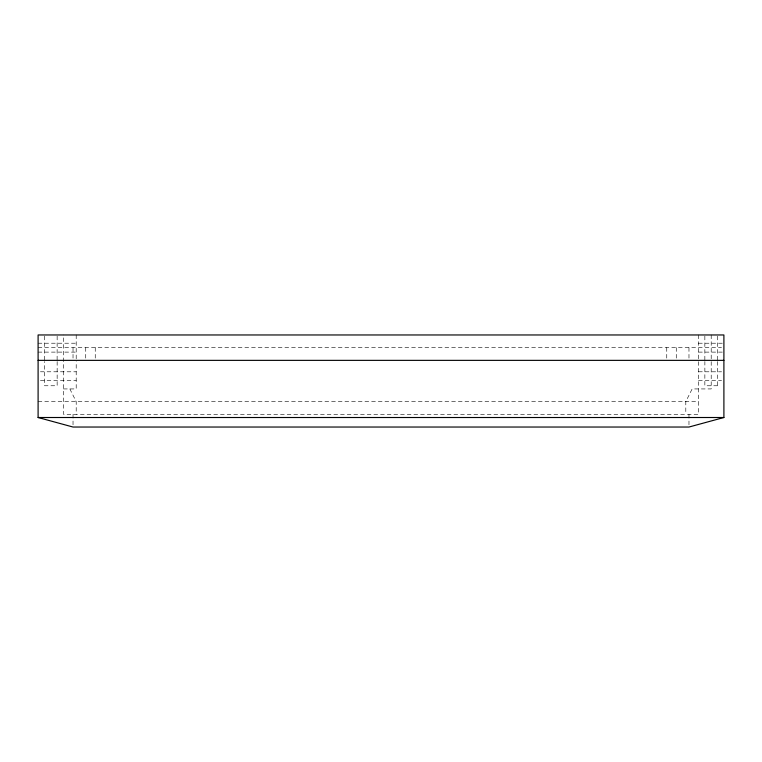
<?xml version="1.0" encoding="UTF-8"?>
<svg xmlns="http://www.w3.org/2000/svg" width="762" height="762" viewBox="0 0 762 762"><rect width="100%" height="100%" fill="white"/><g stroke="black" fill="none" stroke-linecap="round" stroke-linejoin="round"><path stroke-width="0.57" stroke-dasharray="3.81 2.86" d="M38.1 343.214L76.2 343.214M698.497 343.214L723.9 343.214M38.1 347.663L721.519 347.663M38.1 352.111L76.2 352.111M698.497 352.111L723.9 352.111M40.405 371.789L76.2 371.799M698.497 371.789L721.595 371.818M40.405 380.686L76.2 380.676M698.497 380.686L721.595 380.657M717.547 385.762L704.85 385.762L704.879 361.521M63.503 388.934L76.2 388.934L76.2 361.55M38.1 401.641L698.497 401.641M69.847 388.934L76.2 401.641L76.2 414.338M717.547 336.118L717.547 360.359M717.547 361.521L717.518 385.762M711.203 334.966L711.203 388.934L692.153 388.934L685.8 401.641L685.8 414.338M704.85 336.118L704.85 360.359M698.497 334.966L698.497 414.338L63.503 414.338L63.503 334.966M688.972 347.663L688.972 360.359M688.972 414.338L688.972 425.882M676.275 347.663L676.275 360.359M666.75 347.663L666.75 359.207M95.25 347.663L95.25 360.359M85.725 347.663L85.725 360.359M76.2 334.966L76.2 360.359M73.028 347.663L73.028 360.359M73.028 414.338L73.028 425.882M57.15 336.118L57.112 360.359M57.15 361.521L57.15 385.762L44.453 385.762L44.453 361.521M44.482 336.118L44.453 360.359"/><path stroke-width="1.14" d="M723.9 417.509L688.972 427.034L73.028 427.034L38.1 417.509L38.1 334.966L723.9 334.966L723.9 417.509L38.1 417.509M38.1 360.359L723.9 360.359"/></g></svg>
